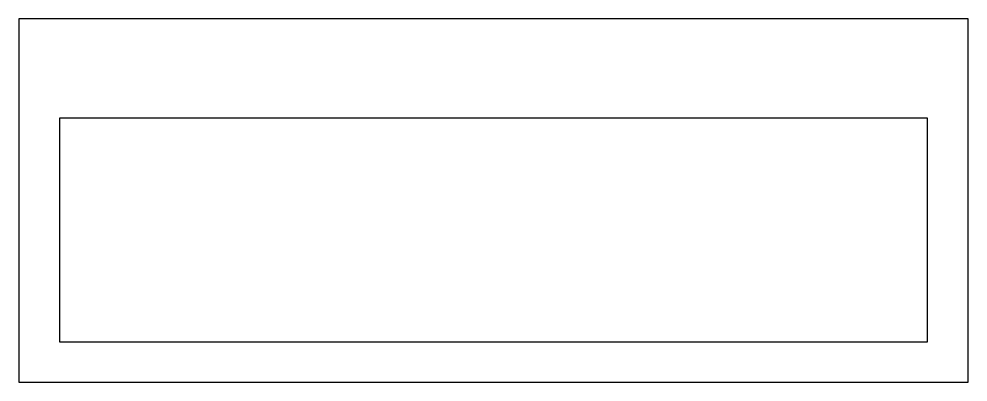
# Model space of a CAD drawing. Extents: x 20.856 to 21.326, y 29.553 to 29.733.
import ezdxf

# ---------------------------------------------------------------- set-up
doc = ezdxf.new("R2010")
doc.units = 0
doc.header["$MEASUREMENT"] = 0
doc.layers.add('E-ESCRITORIO', color=1, linetype='CONTINUOUS')

msp = doc.modelspace()

# ---------------------------------------------------------------- linework, layer by layer
at = {"layer": 'E-ESCRITORIO'}
for points in [[(21.32625, 29.55298), (21.32625, 29.73298), (20.85625, 29.73298), (20.85625, 29.55298)], [(21.30625, 29.57298), (21.30625, 29.68376), (20.87625, 29.68376), (20.87625, 29.57298)]]:
    msp.add_lwpolyline(points, close=True, dxfattribs=at)

doc.saveas('drawing.dxf')
